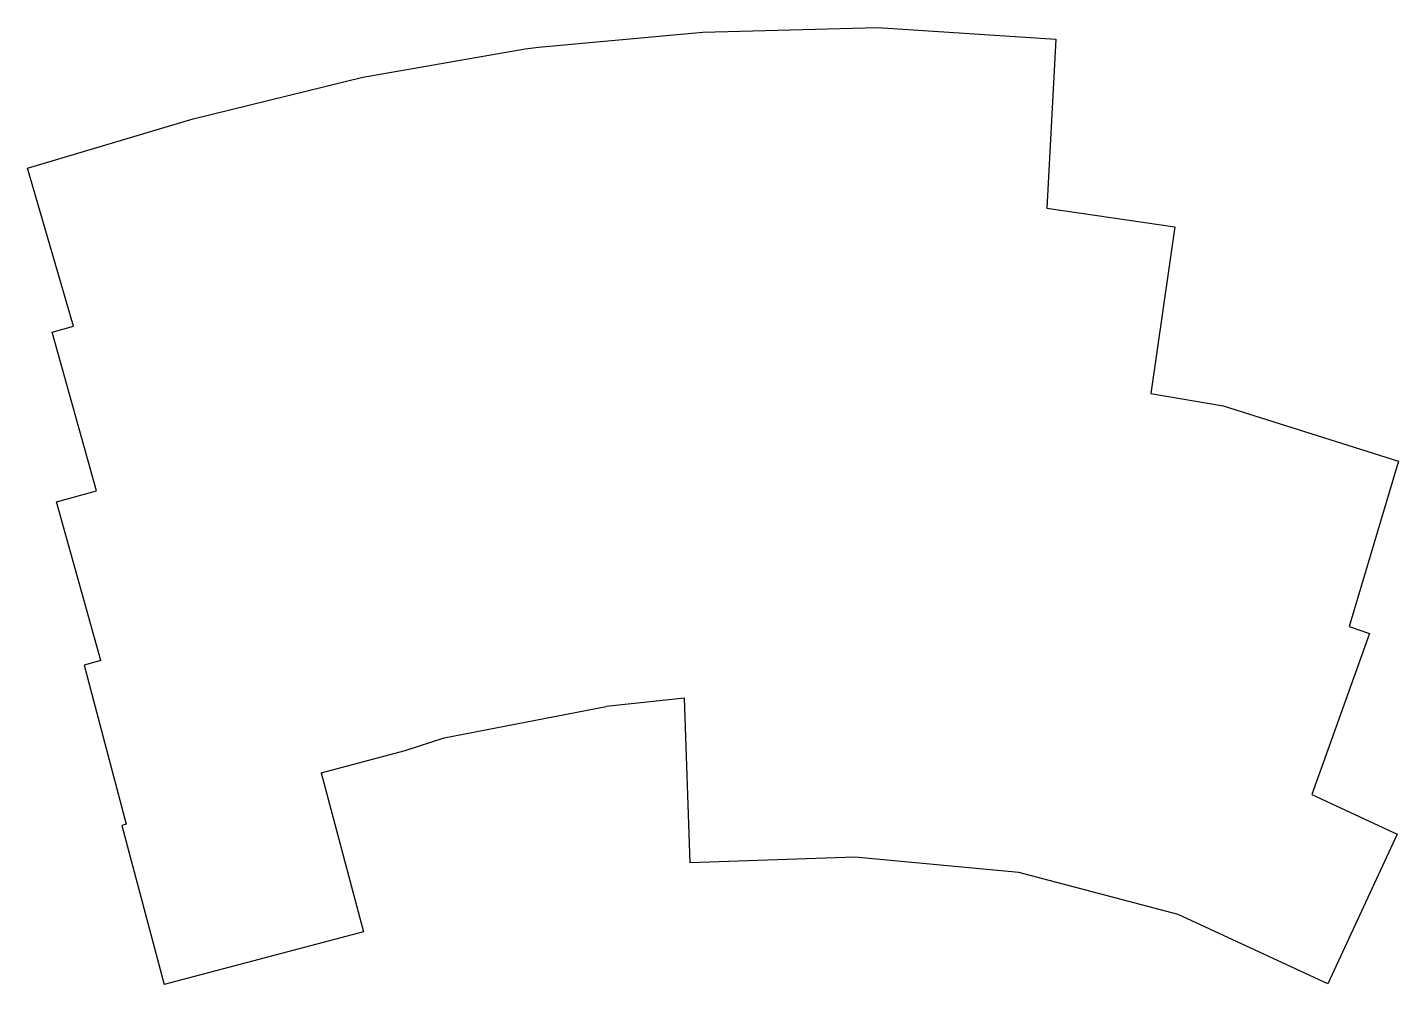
# Model space of a CAD drawing. Header units: millimetres. Extents: x -79 to 79, y -55 to 55.
import ezdxf

# ---------------------------------------------------------------- set-up
doc = ezdxf.new("R2010")
doc.units = ezdxf.units.MM
doc.layers.add('Default', color=7, linetype='Continuous')

msp = doc.modelspace()

# ---------------------------------------------------------------- linework, layer by layer
at = {"layer": 'Default', "color": 7, "linetype": 'Continuous'}
for p, q in [((-20.1, 52.86), (-1.18, 54.59)), ((-1.18, 54.59), (18.97, 55.14)), ((18.97, 55.14), (39.51, 53.78)), ((39.51, 53.78), (38.47, 34.27)), ((-40.36, 49.4), (-21.64, 52.66)), ((-21.64, 52.66), (-20.1, 52.86)), ((-59.92, 44.59), (-40.36, 49.4)), ((-79.03, 38.91), (-59.92, 44.59)), ((-73.71, 20.66), (-79.03, 38.91)), ((38.47, 34.27), (53.24, 32.14)), ((53.24, 32.14), (50.47, 12.92)), ((-76.16, 19.98), (-73.71, 20.66)), ((-71.06, 1.68), (-76.16, 19.98)), ((50.47, 12.92), (58.79, 11.47)), ((58.79, 11.47), (79.03, 5.1)), ((79.03, 5.1), (73.34, -13.96)), ((-75.67, 0.39), (-71.06, 1.68)), ((-70.57, -17.91), (-75.67, 0.39)), ((73.34, -13.96), (75.67, -14.8)), ((75.67, -14.8), (69.01, -33.37)), ((-70.57, -17.91), (-72.5, -18.42)), ((-72.5, -18.42), (-67.63, -36.78)), ((-30.98, -26.8), (-12.32, -23.19)), ((-3.28, -22.23), (-12.32, -23.19)), ((-2.65, -41.22), (-3.28, -22.23)), ((-35.49, -28.27), (-30.98, -26.8)), ((-45.17, -30.84), (-35.49, -28.27)), ((-45.17, -30.84), (-40.3, -49.2)), ((69.01, -33.37), (78.86, -37.94)), ((-67.63, -36.78), (-68.13, -36.92)), ((-68.13, -36.92), (-63.26, -55.28)), ((78.86, -37.94), (70.86, -55.18)), ((16.34, -40.59), (-2.65, -41.22)), ((35.25, -42.37), (16.34, -40.59)), ((53.63, -47.18), (35.25, -42.37)), ((70.86, -55.18), (53.63, -47.18)), ((-40.3, -49.2), (-63.26, -55.28))]:
    msp.add_line(p, q, dxfattribs=at)

doc.saveas('drawing.dxf')
